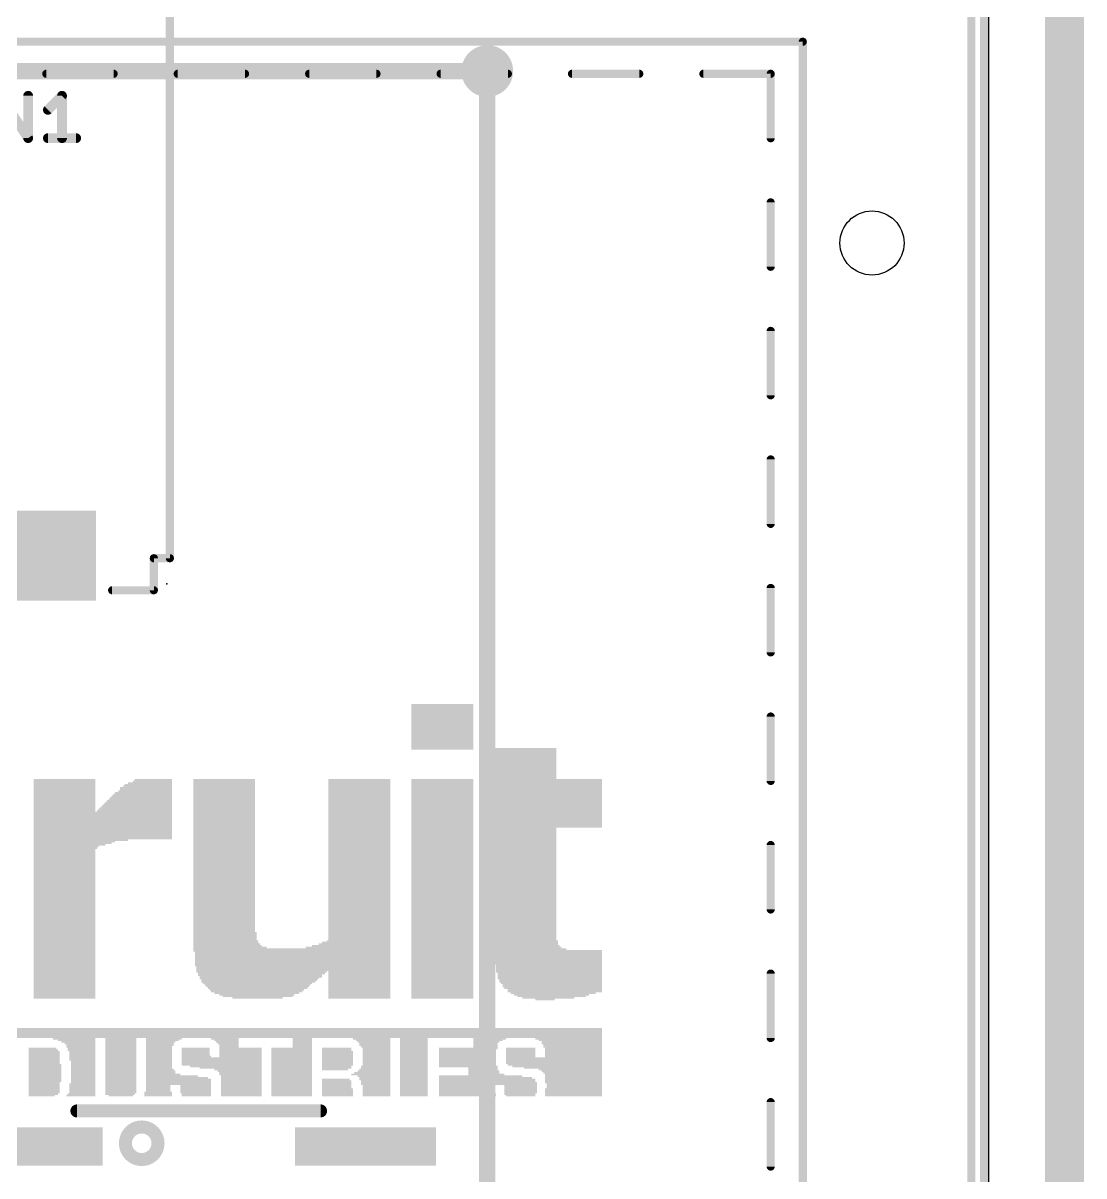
# Model space of a CAD drawing. Extents: x -26.2 to 21.8, y -36.3 to 32.3.
# Drawn here: x 5.26 to 21.8, y 4.99 to 22.97 of the extents above; entities that cross this region are included whole.
import ezdxf

# ---------------------------------------------------------------- set-up
doc = ezdxf.new("R2010")
doc.units = 0
for name, color, linetype in [('1', 12, 'CONTINUOUS'), ('16', 132, 'CONTINUOUS'), ('18', 110, 'CONTINUOUS'), ('20', 53, 'CONTINUOUS'), ('21', 40, 'CONTINUOUS'), ('22', 6, 'CONTINUOUS'), ('23', 40, 'CONTINUOUS'), ('25', 253, 'CONTINUOUS'), ('52', 253, 'CONTINUOUS')]:
    doc.layers.add(name, color=color, linetype=linetype)

# ---------------------------------------------------------------- blocks, each defined once
blk = doc.blocks.new('RECT')
blk.add_solid([(-0.5, -0.5), (0.5, -0.5), (-0.5, 0.5), (0.5, 0.5)])
blk = doc.blocks.new('ROUNDV')
at = {"const_width": 0.5}
blk.add_lwpolyline([(0, -0.25, 1), (0, 0.25, 1), (0, -0.25)], format="xyb", dxfattribs=at)

msp = doc.modelspace()

# ---------------------------------------------------------------- linework, layer by layer
at = {"layer": '1'}
for points, const_width in [([(21.5, 29.5), (21.5, -33.5)], 0.254), ([(0, 22.222), (12.5, 22.222)], 0.254), ([(5.4, 5.445), (-1.945, 5.445)], 0.4064)]:
    msp.add_lwpolyline(points, dxfattribs=dict(at, const_width=const_width))
for points, const_width in [([(12.5, 22.1585, 1), (12.5, 22.2855)], 0.127), ([(5.4, 5.3434, 1), (5.4, 5.5466)], 0.2032)]:
    msp.add_lwpolyline(points, format="xyb", dxfattribs=dict(at, const_width=const_width))
at = {"layer": '16'}
for points, const_width in [([(21.5, 32), (21.5, -36)], 0.6096), ([(12.5, 22.222), (12.5, -2)], 0.254)]:
    msp.add_lwpolyline(points, dxfattribs=dict(at, const_width=const_width))
at = {"layer": '16', "const_width": 0.127}
msp.add_lwpolyline([(12.5635, 22.222, 1), (12.4365, 22.222)], format="xyb", dxfattribs=at)
at = {"layer": '20'}
msp.add_line((20.32, -33.02), (20.32, 27.94), dxfattribs=at)
msp.add_circle((18.5, 19.539), 0.5, dxfattribs=at)
at = {"layer": '21'}
for points, const_width in [([(7.55, 14.622), (7.55, 26.572)], 0.127), ([(7.3, 14.122), (7.3, 14.622)], 0.127), ([(7.3, 14.622), (7.55, 14.622)], 0.127), ([(6.65, 14.122), (7.3, 14.122)], 0.127), ([(9.9, 6), (6.1, 6)], 0.2032)]:
    msp.add_lwpolyline(points, dxfattribs=dict(at, const_width=const_width))
for points, const_width in [([(7.3, 14.6538, 1), (7.3, 14.5902)], 0.0635), ([(7.3318, 14.622, 1), (7.2683, 14.622)], 0.0635), ([(7.5183, 14.622, 1), (7.5818, 14.622)], 0.0635), ([(7.55, 14.5902, 1), (7.55, 14.6538)], 0.0635), ([(6.65, 14.1538, 1), (6.65, 14.0902)], 0.0635), ([(7.2683, 14.122, 1), (7.3318, 14.122)], 0.0635), ([(7.3, 14.0902, 1), (7.3, 14.1538)], 0.0635), ([(6.1, 6.0508, 1), (6.1, 5.9492)], 0.1016), ([(9.9, 5.9492, 1), (9.9, 6.0508)], 0.1016), ([(7.111, 5.2418, 1), (7.111, 5.7498, 1), (7.111, 5.2418)], 0.2032)]:
    msp.add_lwpolyline(points, format="xyb", dxfattribs=dict(at, const_width=const_width))
at = {"layer": '22', "const_width": 0.127}
msp.add_lwpolyline([(20.25, -30.261), (20.25, 25.339)], dxfattribs=at)
at = {"layer": '23'}
msp.add_point((7.5, 14.222), dxfattribs=at)
at = {"layer": '25', "const_width": 0.1524}
for points in [[(4.8994, 21.8364), (5.34, 21.1754)], [(5.34, 21.1754), (5.34, 21.8364)], [(5.6478, 21.616), (5.8681, 21.8364)], [(5.8681, 21.8364), (5.8681, 21.1754)], [(5.6478, 21.1754), (6.0884, 21.1754)]]:
    msp.add_lwpolyline(points, dxfattribs=at)
at = {"layer": '25', "const_width": 0.0762}
for points in [[(5.3781, 21.8364, 1), (5.3019, 21.8364)], [(5.9062, 21.8364, 1), (5.83, 21.8364)], [(5.895, 21.8094, 1), (5.8412, 21.8633)], [(5.6208, 21.643, 1), (5.6747, 21.5891)], [(5.3083, 21.1543, 1), (5.3717, 21.1965)], [(5.6478, 21.2135, 1), (5.6478, 21.1373)], [(6.0884, 21.1373, 1), (6.0884, 21.2135)], [(5.3019, 21.1754, 1), (5.3781, 21.1754)], [(5.83, 21.1754, 1), (5.9062, 21.1754)]]:
    msp.add_lwpolyline(points, format="xyb", dxfattribs=at)
at = {"layer": '52', "const_width": 0.127}
for points in [[(20.05, -30.061), (20.05, 25.139)], [(17.42, 22.679), (-17.42, 22.679)], [(17.42, -23.441), (17.42, 22.679)], [(6.6729, 22.179), (5.6235, 22.179)], [(8.7224, 22.179), (7.6729, 22.179)], [(10.7718, 22.179), (9.7224, 22.179)], [(12.8212, 22.179), (11.7718, 22.179)], [(14.8706, 22.179), (13.8212, 22.179)], [(16.92, 22.179), (15.8706, 22.179)], [(16.92, 21.1738), (16.92, 22.179)], [(16.92, 19.1686), (16.92, 20.1738)], [(16.92, 17.1633), (16.92, 18.1686)], [(16.92, 15.1581), (16.92, 16.1633)], [(16.92, 13.1529), (16.92, 14.1581)], [(16.92, 11.1477), (16.92, 12.1529)], [(16.92, 9.1425), (16.92, 10.1477)], [(16.92, 7.1373), (16.92, 8.1425)], [(16.92, 5.132), (16.92, 6.1373)]]:
    msp.add_lwpolyline(points, dxfattribs=at)
at = {"layer": '52', "const_width": 0.0635}
for points in [[(17.4518, 22.679, 1), (17.3883, 22.679)], [(17.42, 22.6473, 1), (17.42, 22.7108)], [(5.6235, 22.2108, 1), (5.6235, 22.1473)], [(6.6729, 22.1473, 1), (6.6729, 22.2108)], [(7.6729, 22.2108, 1), (7.6729, 22.1473)], [(8.7224, 22.1473, 1), (8.7224, 22.2108)], [(9.7224, 22.2108, 1), (9.7224, 22.1473)], [(10.7718, 22.1473, 1), (10.7718, 22.2108)], [(11.7718, 22.2108, 1), (11.7718, 22.1473)], [(12.8212, 22.1473, 1), (12.8212, 22.2108)], [(13.8212, 22.2108, 1), (13.8212, 22.1473)], [(14.8706, 22.1473, 1), (14.8706, 22.2108)], [(15.8706, 22.2108, 1), (15.8706, 22.1473)], [(16.9518, 22.179, 1), (16.8883, 22.179)], [(16.92, 22.1473, 1), (16.92, 22.2108)], [(16.8883, 21.1738, 1), (16.9518, 21.1738)], [(16.9518, 20.1738, 1), (16.8883, 20.1738)], [(16.8883, 19.1686, 1), (16.9518, 19.1686)], [(16.9518, 18.1686, 1), (16.8883, 18.1686)], [(16.8883, 17.1633, 1), (16.9518, 17.1633)], [(16.9518, 16.1633, 1), (16.8883, 16.1633)], [(16.8883, 15.1581, 1), (16.9518, 15.1581)], [(16.9518, 14.1581, 1), (16.8883, 14.1581)], [(16.8883, 13.1529, 1), (16.9518, 13.1529)], [(16.9518, 12.1529, 1), (16.8883, 12.1529)], [(16.8883, 11.1477, 1), (16.9518, 11.1477)], [(16.9518, 10.1477, 1), (16.8883, 10.1477)], [(16.8883, 9.1425, 1), (16.9518, 9.1425)], [(16.9518, 8.1425, 1), (16.8883, 8.1425)], [(16.8883, 7.1373, 1), (16.9518, 7.1373)], [(16.9518, 6.1373, 1), (16.8883, 6.1373)], [(16.8883, 5.132, 1), (16.9518, 5.132)]]:
    msp.add_lwpolyline(points, format="xyb", dxfattribs=at)

# ---------------------------------------------------------------- block references
at = {"layer": '1', "rotation": 270}
for p, xscale, yscale in [((5.5, 14.662), 1.4, 1.8), ((5.4, 5.445), 0.6, 2.2), ((10.6, 5.445), 0.6, 2.2)]:
    msp.add_blockref('RECT', p, dxfattribs=dict(at, xscale=xscale, yscale=yscale))
at = {"layer": '18', "xscale": 0.8064, "yscale": 0.8064}
msp.add_blockref('ROUNDV', (12.5, 22.222), dxfattribs=at)
msp.add_blockref('ROUNDV', (12.5, 22.222), dxfattribs=at)
at = {"layer": '21', "yscale": 0.0254}
for p, xscale in [((11.8003, 12.334), 0.9652), ((11.8003, 12.3086), 0.9652), ((11.8003, 12.2832), 0.9652), ((11.8003, 12.2578), 0.9652), ((11.8003, 12.2324), 0.9652), ((11.8003, 12.207), 0.9652), ((11.8003, 12.1816), 0.9652), ((11.8003, 12.1562), 0.9652), ((11.8003, 12.1308), 0.9652), ((11.8003, 12.1054), 0.9652), ((11.8003, 12.08), 0.9652), ((11.8003, 12.0546), 0.9652), ((11.8003, 12.0292), 0.9652), ((11.8003, 12.0038), 0.9652), ((11.8003, 11.9784), 0.9652), ((11.8003, 11.953), 0.9652), ((11.8003, 11.9276), 0.9652), ((11.8003, 11.9022), 0.9652), ((11.8003, 11.8768), 0.9652), ((11.8003, 11.8514), 0.9652), ((11.8003, 11.826), 0.9652), ((11.8003, 11.8006), 0.9652), ((11.8003, 11.7752), 0.9652), ((11.8003, 11.7498), 0.9652), ((11.8003, 11.7244), 0.9652), ((11.8003, 11.699), 0.9652), ((11.8003, 11.6736), 0.9652), ((11.8003, 11.6482), 0.9652), ((13.0957, 11.6482), 0.9652), ((13.0957, 11.6228), 0.9652), ((13.0957, 11.5974), 0.9652), ((13.0957, 11.572), 0.9652), ((13.0957, 11.5466), 0.9652), ((13.0957, 11.5212), 0.9652), ((13.0957, 11.4958), 0.9652), ((13.0957, 11.4704), 0.9652), ((13.0957, 11.445), 0.9652), ((13.0957, 11.4196), 0.9652), ((13.0957, 11.3942), 0.9652), ((13.0957, 11.3688), 0.9652), ((13.0957, 11.3434), 0.9652), ((13.0957, 11.318), 0.9652), ((5.9075, 11.1656), 0.9652), ((5.9075, 11.1402), 0.9652), ((7.2791, 11.1402), 0.6096), ((7.2918, 11.1656), 0.5842), ((8.3967, 11.1656), 0.9652), ((8.3967, 11.1402), 0.9652), ((10.5049, 11.1656), 0.9652), ((10.5049, 11.1402), 0.9652), ((11.8003, 11.1656), 0.9652), ((11.8003, 11.1402), 0.9652), ((13.0957, 11.2926), 0.9652), ((13.0957, 11.2672), 0.9652), ((13.0957, 11.2418), 0.9652), ((13.0957, 11.2164), 0.9652), ((13.0957, 11.191), 0.9652), ((13.4513, 11.1656), 1.6764), ((13.4513, 11.1402), 1.6764), ((5.9075, 11.1148), 0.9652), ((5.9075, 11.0894), 0.9652), ((5.9075, 11.064), 0.9652), ((5.9075, 11.0386), 0.9652), ((5.9075, 11.0132), 0.9652), ((5.9075, 10.9878), 0.9652), ((5.9075, 10.9624), 0.9652), ((7.1394, 10.9624), 0.889), ((7.1648, 10.9878), 0.8382), ((7.1775, 11.0386), 0.8128), ((7.1775, 11.0132), 0.8128), ((7.2029, 11.064), 0.762), ((7.2156, 11.0894), 0.7366), ((7.241, 11.1148), 0.6858), ((8.3967, 11.1148), 0.9652), ((8.3967, 11.0894), 0.9652), ((8.3967, 11.064), 0.9652), ((8.3967, 11.0386), 0.9652), ((8.3967, 11.0132), 0.9652), ((8.3967, 10.9878), 0.9652), ((8.3967, 10.9624), 0.9652), ((10.5049, 11.1148), 0.9652), ((10.5049, 11.0894), 0.9652), ((10.5049, 11.064), 0.9652), ((10.5049, 11.0386), 0.9652), ((10.5049, 11.0132), 0.9652), ((10.5049, 10.9878), 0.9652), ((10.5049, 10.9624), 0.9652), ((11.8003, 11.1148), 0.9652), ((11.8003, 11.0894), 0.9652), ((11.8003, 11.064), 0.9652), ((11.8003, 11.0386), 0.9652), ((11.8003, 11.0132), 0.9652), ((11.8003, 10.9878), 0.9652), ((11.8003, 10.9624), 0.9652), ((13.4513, 11.1148), 1.6764), ((13.4513, 11.0894), 1.6764), ((13.4513, 11.064), 1.6764), ((13.4513, 11.0386), 1.6764), ((13.4513, 11.0132), 1.6764), ((13.4513, 10.9878), 1.6764), ((13.4513, 10.9624), 1.6764), ((5.9075, 10.937), 0.9652), ((5.9075, 10.9116), 0.9652), ((5.9075, 10.8862), 0.9652), ((5.9075, 10.8608), 0.9652), ((5.9075, 10.8354), 0.9652), ((5.9075, 10.81), 0.9652), ((5.9075, 10.7846), 0.9652), ((7.0505, 10.7846), 1.0668), ((7.0632, 10.81), 1.0414), ((7.0759, 10.8354), 1.016), ((7.0886, 10.8608), 0.9906), ((7.1013, 10.8862), 0.9652), ((7.114, 10.9116), 0.9398), ((7.1267, 10.937), 0.9144), ((8.3967, 10.937), 0.9652), ((8.3967, 10.9116), 0.9652), ((8.3967, 10.8862), 0.9652), ((8.3967, 10.8608), 0.9652), ((8.3967, 10.8354), 0.9652), ((8.3967, 10.81), 0.9652), ((8.3967, 10.7846), 0.9652), ((10.5049, 10.937), 0.9652), ((10.5049, 10.9116), 0.9652), ((10.5049, 10.8862), 0.9652), ((10.5049, 10.8608), 0.9652), ((10.5049, 10.8354), 0.9652), ((10.5049, 10.81), 0.9652), ((10.5049, 10.7846), 0.9652), ((11.8003, 10.937), 0.9652), ((11.8003, 10.9116), 0.9652), ((11.8003, 10.8862), 0.9652), ((11.8003, 10.8608), 0.9652), ((11.8003, 10.8354), 0.9652), ((11.8003, 10.81), 0.9652), ((11.8003, 10.7846), 0.9652), ((13.4513, 10.937), 1.6764), ((13.4513, 10.9116), 1.6764), ((13.4513, 10.8862), 1.6764), ((13.4513, 10.8608), 1.6764), ((13.4513, 10.8354), 1.6764), ((13.4513, 10.81), 1.6764), ((13.4513, 10.7846), 1.6764), ((5.9075, 10.7592), 0.9652), ((5.9075, 10.7338), 0.9652), ((5.9075, 10.7084), 0.9652), ((5.9075, 10.683), 0.9652), ((6.5044, 10.6576), 2.159), ((6.5044, 10.6322), 2.159), ((6.5044, 10.6068), 2.159), ((6.9997, 10.683), 1.1684), ((7.0124, 10.7084), 1.143), ((7.0251, 10.7338), 1.1176), ((7.0378, 10.7592), 1.0922), ((8.3967, 10.7592), 0.9652), ((8.3967, 10.7338), 0.9652), ((8.3967, 10.7084), 0.9652), ((8.3967, 10.683), 0.9652), ((8.3967, 10.6576), 0.9652), ((8.3967, 10.6322), 0.9652), ((8.3967, 10.6068), 0.9652), ((10.5049, 10.7592), 0.9652), ((10.5049, 10.7338), 0.9652), ((10.5049, 10.7084), 0.9652), ((10.5049, 10.683), 0.9652), ((10.5049, 10.6576), 0.9652), ((10.5049, 10.6322), 0.9652), ((10.5049, 10.6068), 0.9652), ((11.8003, 10.7592), 0.9652), ((11.8003, 10.7338), 0.9652), ((11.8003, 10.7084), 0.9652), ((11.8003, 10.683), 0.9652), ((11.8003, 10.6576), 0.9652), ((11.8003, 10.6322), 0.9652), ((11.8003, 10.6068), 0.9652), ((13.4513, 10.7592), 1.6764), ((13.4513, 10.7338), 1.6764), ((13.4513, 10.7084), 1.6764), ((13.4513, 10.683), 1.6764), ((13.4513, 10.6576), 1.6764), ((13.4513, 10.6322), 1.6764), ((13.4513, 10.6068), 1.6764), ((6.5044, 10.5814), 2.159), ((6.5044, 10.556), 2.159), ((6.5044, 10.5306), 2.159), ((6.5044, 10.5052), 2.159), ((6.5044, 10.4798), 2.159), ((6.5044, 10.4544), 2.159), ((6.5044, 10.429), 2.159), ((8.3967, 10.5814), 0.9652), ((8.3967, 10.556), 0.9652), ((8.3967, 10.5306), 0.9652), ((8.3967, 10.5052), 0.9652), ((8.3967, 10.4798), 0.9652), ((8.3967, 10.4544), 0.9652), ((8.3967, 10.429), 0.9652), ((10.5049, 10.5814), 0.9652), ((10.5049, 10.556), 0.9652), ((10.5049, 10.5306), 0.9652), ((10.5049, 10.5052), 0.9652), ((10.5049, 10.4798), 0.9652), ((10.5049, 10.4544), 0.9652), ((10.5049, 10.429), 0.9652), ((11.8003, 10.5814), 0.9652), ((11.8003, 10.556), 0.9652), ((11.8003, 10.5306), 0.9652), ((11.8003, 10.5052), 0.9652), ((11.8003, 10.4798), 0.9652), ((11.8003, 10.4544), 0.9652), ((11.8003, 10.429), 0.9652), ((13.4513, 10.5814), 1.6764), ((13.4513, 10.556), 1.6764), ((13.4513, 10.5306), 1.6764), ((13.4513, 10.5052), 1.6764), ((13.4513, 10.4798), 1.6764), ((13.4513, 10.4544), 1.6764), ((13.4513, 10.429), 1.6764), ((6.5044, 10.4036), 2.159), ((6.5044, 10.3782), 2.159), ((6.5044, 10.3528), 2.159), ((6.5044, 10.3274), 2.159), ((6.5044, 10.302), 2.159), ((6.5044, 10.2766), 2.159), ((6.5044, 10.2512), 2.159), ((8.3967, 10.4036), 0.9652), ((8.3967, 10.3782), 0.9652), ((8.3967, 10.3528), 0.9652), ((8.3967, 10.3274), 0.9652), ((8.3967, 10.302), 0.9652), ((8.3967, 10.2766), 0.9652), ((8.3967, 10.2512), 0.9652), ((10.5049, 10.4036), 0.9652), ((10.5049, 10.3782), 0.9652), ((10.5049, 10.3528), 0.9652), ((10.5049, 10.3274), 0.9652), ((10.5049, 10.302), 0.9652), ((10.5049, 10.2766), 0.9652), ((10.5049, 10.2512), 0.9652), ((11.8003, 10.4036), 0.9652), ((11.8003, 10.3782), 0.9652), ((11.8003, 10.3528), 0.9652), ((11.8003, 10.3274), 0.9652), ((11.8003, 10.302), 0.9652), ((11.8003, 10.2766), 0.9652), ((11.8003, 10.2512), 0.9652), ((13.0957, 10.4036), 0.9652), ((13.0957, 10.3782), 0.9652), ((13.0957, 10.3528), 0.9652), ((13.0957, 10.3274), 0.9652), ((13.0957, 10.302), 0.9652), ((13.0957, 10.2766), 0.9652), ((13.0957, 10.2512), 0.9652), ((6.1615, 10.2258), 1.4732), ((6.0599, 10.2004), 1.27), ((6.0345, 10.175), 1.2192), ((5.9837, 10.1496), 1.1176), ((5.9329, 10.1242), 1.016), ((5.9202, 10.0988), 0.9906), ((5.9075, 10.0734), 0.9652), ((8.3967, 10.2258), 0.9652), ((8.3967, 10.2004), 0.9652), ((8.3967, 10.175), 0.9652), ((8.3967, 10.1496), 0.9652), ((8.3967, 10.1242), 0.9652), ((8.3967, 10.0988), 0.9652), ((8.3967, 10.0734), 0.9652), ((10.5049, 10.2258), 0.9652), ((10.5049, 10.2004), 0.9652), ((10.5049, 10.175), 0.9652), ((10.5049, 10.1496), 0.9652), ((10.5049, 10.1242), 0.9652), ((10.5049, 10.0988), 0.9652), ((10.5049, 10.0734), 0.9652), ((11.8003, 10.2258), 0.9652), ((11.8003, 10.2004), 0.9652), ((11.8003, 10.175), 0.9652), ((11.8003, 10.1496), 0.9652), ((11.8003, 10.1242), 0.9652), ((11.8003, 10.0988), 0.9652), ((11.8003, 10.0734), 0.9652), ((13.0957, 10.2258), 0.9652), ((13.0957, 10.2004), 0.9652), ((13.0957, 10.175), 0.9652), ((13.0957, 10.1496), 0.9652), ((13.0957, 10.1242), 0.9652), ((13.0957, 10.0988), 0.9652), ((13.0957, 10.0734), 0.9652), ((5.9075, 10.048), 0.9652), ((5.9075, 10.0226), 0.9652), ((5.9075, 9.9972), 0.9652), ((5.9075, 9.9718), 0.9652), ((5.9075, 9.9464), 0.9652), ((5.9075, 9.921), 0.9652), ((5.9075, 9.8956), 0.9652), ((8.3967, 10.048), 0.9652), ((8.3967, 10.0226), 0.9652), ((8.3967, 9.9972), 0.9652), ((8.3967, 9.9718), 0.9652), ((8.3967, 9.9464), 0.9652), ((8.3967, 9.921), 0.9652), ((8.3967, 9.8956), 0.9652), ((10.5049, 10.048), 0.9652), ((10.5049, 10.0226), 0.9652), ((10.5049, 9.9972), 0.9652), ((10.5049, 9.9718), 0.9652), ((10.5049, 9.9464), 0.9652), ((10.5049, 9.921), 0.9652), ((10.5049, 9.8956), 0.9652), ((11.8003, 10.048), 0.9652), ((11.8003, 10.0226), 0.9652), ((11.8003, 9.9972), 0.9652), ((11.8003, 9.9718), 0.9652), ((11.8003, 9.9464), 0.9652), ((11.8003, 9.921), 0.9652), ((11.8003, 9.8956), 0.9652), ((13.0957, 10.048), 0.9652), ((13.0957, 10.0226), 0.9652), ((13.0957, 9.9972), 0.9652), ((13.0957, 9.9718), 0.9652), ((13.0957, 9.9464), 0.9652), ((13.0957, 9.921), 0.9652), ((13.0957, 9.8956), 0.9652), ((5.9075, 9.8702), 0.9652), ((5.9075, 9.8448), 0.9652), ((5.9075, 9.8194), 0.9652), ((5.9075, 9.794), 0.9652), ((5.9075, 9.7686), 0.9652), ((5.9075, 9.7432), 0.9652), ((5.9075, 9.7178), 0.9652), ((8.3967, 9.8702), 0.9652), ((8.3967, 9.8448), 0.9652), ((8.3967, 9.8194), 0.9652), ((8.3967, 9.794), 0.9652), ((8.3967, 9.7686), 0.9652), ((8.3967, 9.7432), 0.9652), ((8.3967, 9.7178), 0.9652), ((10.5049, 9.8702), 0.9652), ((10.5049, 9.8448), 0.9652), ((10.5049, 9.8194), 0.9652), ((10.5049, 9.794), 0.9652), ((10.5049, 9.7686), 0.9652), ((10.5049, 9.7432), 0.9652), ((10.5049, 9.7178), 0.9652), ((11.8003, 9.8702), 0.9652), ((11.8003, 9.8448), 0.9652), ((11.8003, 9.8194), 0.9652), ((11.8003, 9.794), 0.9652), ((11.8003, 9.7686), 0.9652), ((11.8003, 9.7432), 0.9652), ((11.8003, 9.7178), 0.9652), ((13.0957, 9.8702), 0.9652), ((13.0957, 9.8448), 0.9652), ((13.0957, 9.8194), 0.9652), ((13.0957, 9.794), 0.9652), ((13.0957, 9.7686), 0.9652), ((13.0957, 9.7432), 0.9652), ((13.0957, 9.7178), 0.9652), ((5.9075, 9.6924), 0.9652), ((5.9075, 9.667), 0.9652), ((5.9075, 9.6416), 0.9652), ((5.9075, 9.6162), 0.9652), ((5.9075, 9.5908), 0.9652), ((5.9075, 9.5654), 0.9652), ((5.9075, 9.54), 0.9652), ((8.3967, 9.6924), 0.9652), ((8.3967, 9.667), 0.9652), ((8.3967, 9.6416), 0.9652), ((8.3967, 9.6162), 0.9652), ((8.3967, 9.5908), 0.9652), ((8.3967, 9.5654), 0.9652), ((8.3967, 9.54), 0.9652), ((10.5049, 9.6924), 0.9652), ((10.5049, 9.667), 0.9652), ((10.5049, 9.6416), 0.9652), ((10.5049, 9.6162), 0.9652), ((10.5049, 9.5908), 0.9652), ((10.5049, 9.5654), 0.9652), ((10.5049, 9.54), 0.9652), ((11.8003, 9.6924), 0.9652), ((11.8003, 9.667), 0.9652), ((11.8003, 9.6416), 0.9652), ((11.8003, 9.6162), 0.9652), ((11.8003, 9.5908), 0.9652), ((11.8003, 9.5654), 0.9652), ((11.8003, 9.54), 0.9652), ((13.0957, 9.6924), 0.9652), ((13.0957, 9.667), 0.9652), ((13.0957, 9.6416), 0.9652), ((13.0957, 9.6162), 0.9652), ((13.0957, 9.5908), 0.9652), ((13.0957, 9.5654), 0.9652), ((13.0957, 9.54), 0.9652), ((5.9075, 9.5146), 0.9652), ((5.9075, 9.4892), 0.9652), ((5.9075, 9.4638), 0.9652), ((5.9075, 9.4384), 0.9652), ((5.9075, 9.413), 0.9652), ((5.9075, 9.3876), 0.9652), ((5.9075, 9.3622), 0.9652), ((8.3967, 9.5146), 0.9652), ((8.3967, 9.4892), 0.9652), ((8.3967, 9.4638), 0.9652), ((8.3967, 9.4384), 0.9652), ((8.3967, 9.413), 0.9652), ((8.3967, 9.3876), 0.9652), ((8.3967, 9.3622), 0.9652), ((10.5049, 9.5146), 0.9652), ((10.5049, 9.4892), 0.9652), ((10.5049, 9.4638), 0.9652), ((10.5049, 9.4384), 0.9652), ((10.5049, 9.413), 0.9652), ((10.5049, 9.3876), 0.9652), ((10.5049, 9.3622), 0.9652), ((11.8003, 9.5146), 0.9652), ((11.8003, 9.4892), 0.9652), ((11.8003, 9.4638), 0.9652), ((11.8003, 9.4384), 0.9652), ((11.8003, 9.413), 0.9652), ((11.8003, 9.3876), 0.9652), ((11.8003, 9.3622), 0.9652), ((13.0957, 9.5146), 0.9652), ((13.0957, 9.4892), 0.9652), ((13.0957, 9.4638), 0.9652), ((13.0957, 9.4384), 0.9652), ((13.0957, 9.413), 0.9652), ((13.0957, 9.3876), 0.9652), ((13.0957, 9.3622), 0.9652), ((5.9075, 9.3368), 0.9652), ((5.9075, 9.3114), 0.9652), ((5.9075, 9.286), 0.9652), ((5.9075, 9.2606), 0.9652), ((5.9075, 9.2352), 0.9652), ((5.9075, 9.2098), 0.9652), ((5.9075, 9.1844), 0.9652), ((8.3967, 9.3368), 0.9652), ((8.3967, 9.3114), 0.9652), ((8.3967, 9.286), 0.9652), ((8.3967, 9.2606), 0.9652), ((8.3967, 9.2352), 0.9652), ((8.3967, 9.2098), 0.9652), ((8.3967, 9.1844), 0.9652), ((10.5049, 9.3368), 0.9652), ((10.5049, 9.3114), 0.9652), ((10.5049, 9.286), 0.9652), ((10.5049, 9.2606), 0.9652), ((10.5049, 9.2352), 0.9652), ((10.5049, 9.2098), 0.9652), ((10.5049, 9.1844), 0.9652), ((11.8003, 9.3368), 0.9652), ((11.8003, 9.3114), 0.9652), ((11.8003, 9.286), 0.9652), ((11.8003, 9.2606), 0.9652), ((11.8003, 9.2352), 0.9652), ((11.8003, 9.2098), 0.9652), ((11.8003, 9.1844), 0.9652), ((13.0957, 9.3368), 0.9652), ((13.0957, 9.3114), 0.9652), ((13.0957, 9.286), 0.9652), ((13.0957, 9.2606), 0.9652), ((13.0957, 9.2352), 0.9652), ((13.0957, 9.2098), 0.9652), ((13.0957, 9.1844), 0.9652), ((5.9075, 9.159), 0.9652), ((5.9075, 9.1336), 0.9652), ((5.9075, 9.1082), 0.9652), ((5.9075, 9.0828), 0.9652), ((5.9075, 9.0574), 0.9652), ((5.9075, 9.032), 0.9652), ((5.9075, 9.0066), 0.9652), ((5.9075, 8.9812), 0.9652), ((8.3967, 9.159), 0.9652), ((8.3967, 9.1336), 0.9652), ((8.3967, 9.1082), 0.9652), ((8.3967, 9.0828), 0.9652), ((8.3967, 9.0574), 0.9652), ((8.3967, 9.032), 0.9652), ((8.3967, 9.0066), 0.9652), ((8.3967, 8.9812), 0.9652), ((10.5049, 9.159), 0.9652), ((10.5049, 9.1336), 0.9652), ((10.5049, 9.1082), 0.9652), ((10.5049, 9.0828), 0.9652), ((10.5049, 9.0574), 0.9652), ((10.5049, 9.032), 0.9652), ((10.5049, 9.0066), 0.9652), ((10.5049, 8.9812), 0.9652), ((11.8003, 9.159), 0.9652), ((11.8003, 9.1336), 0.9652), ((11.8003, 9.1082), 0.9652), ((11.8003, 9.0828), 0.9652), ((11.8003, 9.0574), 0.9652), ((11.8003, 9.032), 0.9652), ((11.8003, 9.0066), 0.9652), ((11.8003, 8.9812), 0.9652), ((13.0957, 9.159), 0.9652), ((13.0957, 9.1336), 0.9652), ((13.0957, 9.1082), 0.9652), ((13.0957, 9.0828), 0.9652), ((13.0957, 9.0574), 0.9652), ((13.0957, 9.032), 0.9652), ((13.0957, 9.0066), 0.9652), ((13.0957, 8.9812), 0.9652), ((5.9075, 8.9558), 0.9652), ((5.9075, 8.9304), 0.9652), ((5.9075, 8.905), 0.9652), ((5.9075, 8.8796), 0.9652), ((5.9075, 8.8542), 0.9652), ((5.9075, 8.8288), 0.9652), ((5.9075, 8.8034), 0.9652), ((8.3967, 8.9558), 0.9652), ((8.3967, 8.9304), 0.9652), ((8.3967, 8.905), 0.9652), ((8.3967, 8.8796), 0.9652), ((8.3967, 8.8542), 0.9652), ((8.3967, 8.8288), 0.9652), ((8.3967, 8.8034), 0.9652), ((10.5049, 8.9558), 0.9652), ((10.5049, 8.9304), 0.9652), ((10.5049, 8.905), 0.9652), ((10.5049, 8.8796), 0.9652), ((10.5049, 8.8542), 0.9652), ((10.5049, 8.8288), 0.9652), ((10.5049, 8.8034), 0.9652), ((11.8003, 8.9558), 0.9652), ((11.8003, 8.9304), 0.9652), ((11.8003, 8.905), 0.9652), ((11.8003, 8.8796), 0.9652), ((11.8003, 8.8542), 0.9652), ((11.8003, 8.8288), 0.9652), ((11.8003, 8.8034), 0.9652), ((13.0957, 8.9558), 0.9652), ((13.0957, 8.9304), 0.9652), ((13.0957, 8.905), 0.9652), ((13.0957, 8.8796), 0.9652), ((13.0957, 8.8542), 0.9652), ((13.0957, 8.8288), 0.9652), ((13.0957, 8.8034), 0.9652), ((5.9075, 8.778), 0.9652), ((5.9075, 8.7526), 0.9652), ((5.9075, 8.7272), 0.9652), ((5.9075, 8.7018), 0.9652), ((5.9075, 8.6764), 0.9652), ((5.9075, 8.651), 0.9652), ((5.9075, 8.6256), 0.9652), ((8.4094, 8.778), 0.9906), ((8.4094, 8.7526), 0.9906), ((8.4094, 8.7272), 0.9906), ((8.4094, 8.7018), 0.9906), ((8.4094, 8.6764), 0.9906), ((8.4221, 8.651), 1.016), ((8.4221, 8.6256), 1.016), ((10.4541, 8.6256), 1.0668), ((10.4922, 8.651), 0.9906), ((10.5049, 8.778), 0.9652), ((10.5049, 8.7526), 0.9652), ((10.5049, 8.7272), 0.9652), ((10.5049, 8.7018), 0.9652), ((10.5049, 8.6764), 0.9652), ((11.8003, 8.778), 0.9652), ((11.8003, 8.7526), 0.9652), ((11.8003, 8.7272), 0.9652), ((11.8003, 8.7018), 0.9652), ((11.8003, 8.6764), 0.9652), ((11.8003, 8.651), 0.9652), ((11.8003, 8.6256), 0.9652), ((13.0957, 8.778), 0.9652), ((13.0957, 8.7526), 0.9652), ((13.0957, 8.7272), 0.9652), ((13.0957, 8.7018), 0.9652), ((13.0957, 8.6764), 0.9652), ((13.1084, 8.651), 0.9906), ((13.1084, 8.6256), 0.9906), ((5.9075, 8.6002), 0.9652), ((5.9075, 8.5748), 0.9652), ((5.9075, 8.5494), 0.9652), ((5.9075, 8.524), 0.9652), ((5.9075, 8.4986), 0.9652), ((5.9075, 8.4732), 0.9652), ((5.9075, 8.4478), 0.9652), ((8.4348, 8.6002), 1.0414), ((8.4475, 8.5748), 1.0668), ((8.4856, 8.5494), 1.143), ((9.4508, 8.524), 3.0734), ((9.4508, 8.4986), 3.0734), ((9.4635, 8.4732), 3.048), ((9.4635, 8.4478), 3.048), ((10.3271, 8.5494), 1.3208), ((10.3779, 8.5748), 1.2192), ((10.4287, 8.6002), 1.1176), ((11.8003, 8.6002), 0.9652), ((11.8003, 8.5748), 0.9652), ((11.8003, 8.5494), 0.9652), ((11.8003, 8.524), 0.9652), ((11.8003, 8.4986), 0.9652), ((11.8003, 8.4732), 0.9652), ((11.8003, 8.4478), 0.9652), ((13.1084, 8.6002), 0.9906), ((13.1211, 8.5748), 1.016), ((13.1338, 8.5494), 1.0414), ((13.1719, 8.524), 1.1176), ((13.4513, 8.4986), 1.6764), ((13.4513, 8.4732), 1.6764), ((13.4513, 8.4478), 1.6764), ((5.9075, 8.4224), 0.9652), ((5.9075, 8.397), 0.9652), ((5.9075, 8.3716), 0.9652), ((5.9075, 8.3462), 0.9652), ((5.9075, 8.3208), 0.9652), ((5.9075, 8.2954), 0.9652), ((5.9075, 8.27), 0.9652), ((9.4635, 8.4224), 3.048), ((9.4635, 8.397), 3.048), ((9.4635, 8.3716), 3.048), ((9.4635, 8.3462), 3.048), ((9.4635, 8.3208), 3.048), ((9.4635, 8.2954), 3.048), ((9.4635, 8.27), 3.048), ((11.8003, 8.4224), 0.9652), ((11.8003, 8.397), 0.9652), ((11.8003, 8.3716), 0.9652), ((11.8003, 8.3462), 0.9652), ((11.8003, 8.3208), 0.9652), ((11.8003, 8.2954), 0.9652), ((11.8003, 8.27), 0.9652), ((13.4513, 8.4224), 1.6764), ((13.4513, 8.397), 1.6764), ((13.4513, 8.3716), 1.6764), ((13.4513, 8.3462), 1.6764), ((13.4513, 8.3208), 1.6764), ((13.4513, 8.2954), 1.6764), ((13.464, 8.27), 1.651), ((5.9075, 8.2446), 0.9652), ((5.9075, 8.2192), 0.9652), ((5.9075, 8.1938), 0.9652), ((5.9075, 8.1684), 0.9652), ((5.9075, 8.143), 0.9652), ((5.9075, 8.1176), 0.9652), ((5.9075, 8.0922), 0.9652), ((9.4762, 8.2446), 3.0226), ((9.4762, 8.2192), 3.0226), ((9.4762, 8.1938), 3.0226), ((8.9809, 8.1684), 2.032), ((8.9809, 8.143), 1.9812), ((8.9555, 8.1176), 1.9304), ((8.9682, 8.0922), 1.905), ((10.5049, 8.1684), 0.9652), ((10.5049, 8.143), 0.9652), ((10.5049, 8.1176), 0.9652), ((10.5049, 8.0922), 0.9652), ((11.8003, 8.2446), 0.9652), ((11.8003, 8.2192), 0.9652), ((11.8003, 8.1938), 0.9652), ((11.8003, 8.1684), 0.9652), ((11.8003, 8.143), 0.9652), ((11.8003, 8.1176), 0.9652), ((11.8003, 8.0922), 0.9652), ((13.464, 8.2446), 1.651), ((13.464, 8.2192), 1.651), ((13.464, 8.1938), 1.651), ((13.464, 8.1684), 1.651), ((13.4767, 8.143), 1.6256), ((13.4767, 8.1176), 1.6256), ((13.4767, 8.0922), 1.6256), ((5.9075, 8.0668), 0.9652), ((5.9075, 8.0414), 0.9652), ((5.9075, 8.016), 0.9652), ((5.9075, 7.9906), 0.9652), ((5.9075, 7.9652), 0.9652), ((5.9075, 7.9398), 0.9652), ((5.9075, 7.9144), 0.9652), ((8.9428, 8.0668), 1.8542), ((8.9428, 8.0414), 1.8034), ((8.9301, 8.016), 1.778), ((8.9174, 7.9906), 1.7018), ((8.9174, 7.9652), 1.651), ((8.9174, 7.9398), 1.6002), ((8.9174, 7.9144), 1.5494), ((10.5049, 8.0668), 0.9652), ((10.5049, 8.0414), 0.9652), ((10.5049, 8.016), 0.9652), ((10.5049, 7.9906), 0.9652), ((10.5049, 7.9652), 0.9652), ((10.5049, 7.9398), 0.9652), ((10.5049, 7.9144), 0.9652), ((11.8003, 8.0668), 0.9652), ((11.8003, 8.0414), 0.9652), ((11.8003, 8.016), 0.9652), ((11.8003, 7.9906), 0.9652), ((11.8003, 7.9652), 0.9652), ((11.8003, 7.9398), 0.9652), ((11.8003, 7.9144), 0.9652), ((13.4767, 8.0668), 1.6256), ((13.4894, 8.0414), 1.6002), ((13.4894, 8.016), 1.6002), ((13.5021, 7.9906), 1.5748), ((13.5148, 7.9652), 1.5494), ((13.5148, 7.9398), 1.5494), ((13.5275, 7.9144), 1.524), ((5.9075, 7.889), 0.9652), ((5.9075, 7.8636), 0.9652), ((5.9075, 7.8382), 0.9652), ((5.9075, 7.8128), 0.9652), ((5.9075, 7.7874), 0.9652), ((5.9075, 7.762), 0.9652), ((8.9047, 7.889), 1.4732), ((8.9047, 7.8636), 1.4224), ((8.9047, 7.8382), 1.3208), ((8.9047, 7.8128), 1.1684), ((8.9174, 7.7874), 1.0922), ((8.9174, 7.762), 0.7874), ((10.5049, 7.889), 0.9652), ((10.5049, 7.8636), 0.9652), ((10.5049, 7.8382), 0.9652), ((10.5049, 7.8128), 0.9652), ((10.5049, 7.7874), 0.9652), ((10.5049, 7.762), 0.9652), ((11.8003, 7.889), 0.9652), ((11.8003, 7.8636), 0.9652), ((11.8003, 7.8382), 0.9652), ((11.8003, 7.8128), 0.9652), ((11.8003, 7.7874), 0.9652), ((11.8003, 7.762), 0.9652), ((13.5529, 7.889), 1.4732), ((13.5529, 7.8636), 1.4732), ((13.5275, 7.8382), 1.3208), ((13.5021, 7.8128), 1.1684), ((13.5021, 7.7874), 1.0668), ((13.4513, 7.762), 0.8128), ((13.4005, 7.7366), 0.3048), ((3.685, 7.2794), 21.209), ((3.685, 7.254), 21.209), ((3.685, 7.2286), 21.209), ((3.685, 7.2032), 21.209), ((3.685, 7.1778), 21.209), ((3.685, 7.1524), 21.209), ((6.0599, 7.127), 0.6604), ((6.098, 7.1016), 0.5842), ((6.1234, 7.0762), 0.5334), ((6.1488, 7.0508), 0.4826), ((6.1615, 7.0254), 0.4572), ((6.7838, 7.127), 0.4826), ((6.7838, 7.1016), 0.4826), ((6.7838, 7.0762), 0.4826), ((6.7838, 7.0508), 0.4826), ((6.7838, 7.0254), 0.4826), ((7.4569, 7.127), 0.5588), ((7.4315, 7.1016), 0.508), ((7.4061, 7.0762), 0.4572), ((7.3934, 7.0508), 0.4318), ((7.3934, 7.0254), 0.4318), ((8.4094, 7.127), 0.4318), ((8.4348, 7.1016), 0.381), ((8.4475, 7.0762), 0.3556), ((8.4602, 7.0508), 0.3302), ((8.4729, 7.0254), 0.3048), ((9.6159, 7.127), 0.3048), ((9.6159, 7.1016), 0.3048), ((9.6159, 7.0762), 0.3048), ((9.6159, 7.0508), 0.3048), ((9.6159, 7.0254), 0.3048), ((10.6954, 7.127), 0.5842), ((10.7208, 7.1016), 0.5334), ((10.7335, 7.0762), 0.508), ((10.7462, 7.0508), 0.4826), ((10.7462, 7.0254), 0.4826), ((11.3558, 7.127), 0.4318), ((11.3558, 7.1016), 0.4318), ((11.3558, 7.0762), 0.4318), ((11.3558, 7.0508), 0.4318), ((11.3558, 7.0254), 0.4318), ((12.5369, 7.127), 0.508), ((12.5115, 7.1016), 0.4572), ((12.4861, 7.0762), 0.4064), ((12.4734, 7.0508), 0.381), ((12.4734, 7.0254), 0.381), ((13.7688, 7.127), 1.0414), ((13.7942, 7.1016), 0.9906), ((13.8196, 7.0762), 0.9398), ((13.8196, 7.0508), 0.9398), ((13.8323, 7.0254), 0.9144), ((5.5646, 6.9746), 0.4318), ((5.5773, 6.9492), 0.4572), ((5.59, 6.9238), 0.4826), ((5.59, 6.8984), 0.4826), ((5.59, 6.873), 0.4826), ((5.59, 6.8476), 0.4826), ((5.59, 6.8222), 0.4826), ((6.1615, 7), 0.4572), ((6.1742, 6.9746), 0.4318), ((6.1742, 6.9492), 0.4318), ((6.1869, 6.9238), 0.4064), ((6.1869, 6.8984), 0.4064), ((6.1869, 6.873), 0.4064), ((6.1869, 6.8476), 0.4064), ((6.1869, 6.8222), 0.4064), ((6.7838, 7), 0.4826), ((6.7838, 6.9746), 0.4826), ((6.7838, 6.9492), 0.4826), ((6.7838, 6.9238), 0.4826), ((6.7838, 6.8984), 0.4826), ((6.7838, 6.873), 0.4826), ((6.7838, 6.8476), 0.4826), ((6.7838, 6.8222), 0.4826), ((7.3807, 7), 0.4064), ((7.3807, 6.9746), 0.4064), ((7.3807, 6.9492), 0.4064), ((7.3807, 6.9238), 0.4064), ((7.3807, 6.8984), 0.4064), ((7.3807, 6.873), 0.4064), ((7.3807, 6.8476), 0.4064), ((7.3807, 6.8222), 0.4064), ((7.9522, 6.9746), 0.4318), ((7.9522, 6.9492), 0.4318), ((7.9522, 6.9238), 0.4318), ((7.9522, 6.8984), 0.4318), ((7.9522, 6.873), 0.4318), ((7.9649, 6.8476), 0.4572), ((8.3586, 6.8222), 1.2446), ((8.4729, 7), 0.3048), ((8.6507, 6.9746), 0.6604), ((8.6507, 6.9492), 0.6604), ((8.6507, 6.9238), 0.6604), ((8.6507, 6.8984), 0.6604), ((8.6507, 6.873), 0.6604), ((8.6507, 6.8476), 0.6604), ((9.4508, 6.9746), 0.635), ((9.4508, 6.9492), 0.635), ((9.4508, 6.9238), 0.635), ((9.4508, 6.8984), 0.635), ((9.4508, 6.873), 0.635), ((9.4508, 6.8476), 0.635), ((9.4508, 6.8222), 0.635), ((9.6159, 7), 0.3048), ((10.1493, 6.9746), 0.4572), ((10.1493, 6.9492), 0.4572), ((10.162, 6.9238), 0.4826), ((10.162, 6.8984), 0.4826), ((10.162, 6.873), 0.4826), ((10.162, 6.8476), 0.4826), ((10.162, 6.8222), 0.4826), ((10.7589, 7), 0.4572), ((10.7716, 6.9746), 0.4318), ((10.7716, 6.9492), 0.4318), ((10.7716, 6.9238), 0.4318), ((10.7716, 6.8984), 0.4318), ((10.7716, 6.873), 0.4318), ((10.7716, 6.8476), 0.4318), ((10.7716, 6.8222), 0.4318), ((11.3558, 7), 0.4318), ((11.3558, 6.9746), 0.4318), ((11.3558, 6.9492), 0.4318), ((11.3558, 6.9238), 0.4318), ((11.3558, 6.8984), 0.4318), ((11.3558, 6.873), 0.4318), ((11.3558, 6.8476), 0.4318), ((11.3558, 6.8222), 0.4318), ((12.2067, 6.9746), 0.9144), ((12.194, 6.9492), 0.889), ((12.194, 6.9238), 0.889), ((12.194, 6.8984), 0.889), ((12.194, 6.873), 0.889), ((12.194, 6.8476), 0.889), ((12.194, 6.8222), 0.889), ((12.4734, 7), 0.381), ((13.0195, 6.9746), 0.4572), ((13.0195, 6.9492), 0.4572), ((13.0195, 6.9238), 0.4572), ((13.0195, 6.8984), 0.4572), ((13.0195, 6.873), 0.4572), ((13.0195, 6.8476), 0.4572), ((13.5402, 6.8222), 1.4986), ((13.8323, 7), 0.9144), ((13.845, 6.9746), 0.889), ((13.845, 6.9492), 0.889), ((13.845, 6.9238), 0.889), ((13.845, 6.8984), 0.889), ((13.845, 6.873), 0.889), ((13.845, 6.8476), 0.889), ((5.59, 6.7968), 0.4826), ((5.59, 6.7714), 0.4826), ((5.59, 6.746), 0.4826), ((5.6027, 6.7206), 0.508), ((5.6027, 6.6952), 0.508), ((5.6027, 6.6698), 0.508), ((5.6027, 6.6444), 0.508), ((6.1869, 6.7968), 0.4064), ((6.1996, 6.7714), 0.381), ((6.1996, 6.746), 0.381), ((6.1996, 6.7206), 0.381), ((6.1996, 6.6952), 0.381), ((6.1996, 6.6698), 0.381), ((6.1996, 6.6444), 0.381), ((6.7838, 6.7968), 0.4826), ((6.7838, 6.7714), 0.4826), ((6.7838, 6.746), 0.4826), ((6.7838, 6.7206), 0.4826), ((6.7838, 6.6952), 0.4826), ((6.7838, 6.6698), 0.4826), ((6.7838, 6.6444), 0.4826), ((7.3807, 6.7968), 0.4064), ((7.3807, 6.7714), 0.4064), ((7.3807, 6.746), 0.4064), ((7.3807, 6.7206), 0.4064), ((7.3807, 6.6952), 0.4064), ((7.3807, 6.6698), 0.4064), ((7.3934, 6.6444), 0.4318), ((8.3586, 6.7968), 1.2446), ((8.3586, 6.7714), 1.2446), ((8.3586, 6.746), 1.2446), ((8.3586, 6.7206), 1.2446), ((8.4221, 6.6952), 1.1176), ((8.4983, 6.6698), 0.9652), ((8.6126, 6.6444), 0.7366), ((9.4508, 6.7968), 0.635), ((9.4508, 6.7714), 0.635), ((9.4508, 6.746), 0.635), ((9.4508, 6.7206), 0.635), ((9.4508, 6.6952), 0.635), ((9.4508, 6.6698), 0.635), ((9.4508, 6.6444), 0.635), ((10.162, 6.7968), 0.4826), ((10.162, 6.7714), 0.4826), ((10.162, 6.746), 0.4826), ((10.162, 6.7206), 0.4826), ((10.1493, 6.6952), 0.4572), ((10.1493, 6.6698), 0.4572), ((10.1239, 6.6444), 0.4064), ((10.7462, 6.6444), 0.4826), ((10.7589, 6.6952), 0.4572), ((10.7589, 6.6698), 0.4572), ((10.7716, 6.7968), 0.4318), ((10.7716, 6.7714), 0.4318), ((10.7716, 6.746), 0.4318), ((10.7716, 6.7206), 0.4318), ((11.3558, 6.7968), 0.4318), ((11.3558, 6.7714), 0.4318), ((11.3558, 6.746), 0.4318), ((11.3558, 6.7206), 0.4318), ((11.3558, 6.6952), 0.4318), ((11.3558, 6.6698), 0.4318), ((11.3558, 6.6444), 0.4318), ((12.194, 6.7968), 0.889), ((12.194, 6.7714), 0.889), ((12.194, 6.746), 0.889), ((12.194, 6.7206), 0.889), ((12.2067, 6.6952), 0.9144), ((12.4353, 6.6698), 0.4572), ((12.4353, 6.6444), 0.4572), ((13.5402, 6.7968), 1.4986), ((13.5402, 6.7714), 1.4986), ((13.5402, 6.746), 1.4986), ((13.5529, 6.7206), 1.4732), ((13.591, 6.6952), 1.397), ((13.6799, 6.6698), 1.2192), ((13.7942, 6.6444), 0.9906), ((5.6027, 6.619), 0.508), ((5.6027, 6.5936), 0.508), ((5.6027, 6.5682), 0.508), ((5.6027, 6.5428), 0.508), ((5.6027, 6.5174), 0.508), ((5.6027, 6.492), 0.508), ((5.6027, 6.4666), 0.508), ((6.1996, 6.619), 0.381), ((6.1996, 6.5936), 0.381), ((6.1996, 6.5682), 0.381), ((6.1996, 6.5428), 0.381), ((6.1996, 6.5174), 0.381), ((6.1996, 6.492), 0.381), ((6.1996, 6.4666), 0.381), ((6.7838, 6.619), 0.4826), ((6.7838, 6.5936), 0.4826), ((6.7838, 6.5682), 0.4826), ((6.7838, 6.5428), 0.4826), ((6.7838, 6.5174), 0.4826), ((6.7838, 6.492), 0.4826), ((6.7838, 6.4666), 0.4826), ((7.4061, 6.619), 0.4572), ((7.4061, 6.5936), 0.4572), ((7.4442, 6.5682), 0.5334), ((7.5839, 6.5428), 0.8128), ((7.6601, 6.5174), 0.9652), ((7.6855, 6.492), 1.016), ((7.6855, 6.4666), 1.016), ((8.638, 6.619), 0.6858), ((8.6507, 6.5936), 0.6604), ((8.6507, 6.5682), 0.6604), ((8.6634, 6.5428), 0.635), ((8.6634, 6.5174), 0.635), ((8.6634, 6.492), 0.635), ((8.6634, 6.4666), 0.635), ((9.4508, 6.619), 0.635), ((9.4508, 6.5936), 0.635), ((9.4508, 6.5682), 0.635), ((9.4508, 6.5428), 0.635), ((9.4508, 6.5174), 0.635), ((9.4508, 6.492), 0.635), ((9.4508, 6.4666), 0.635), ((10.1366, 6.492), 0.4318), ((10.1493, 6.4666), 0.4572), ((10.6827, 6.5682), 0.6096), ((10.7081, 6.5936), 0.5588), ((10.7335, 6.619), 0.508), ((10.7335, 6.5428), 0.508), ((10.7462, 6.5174), 0.4826), ((10.7462, 6.492), 0.4826), ((10.7589, 6.4666), 0.4572), ((11.3558, 6.619), 0.4318), ((11.3558, 6.5936), 0.4318), ((11.3558, 6.5682), 0.4318), ((11.3558, 6.5428), 0.4318), ((11.3558, 6.5174), 0.4318), ((11.3558, 6.492), 0.4318), ((11.3558, 6.4666), 0.4318), ((12.3972, 6.5428), 1.2954), ((12.4734, 6.5174), 1.4478), ((12.4988, 6.492), 1.4986), ((12.4988, 6.4666), 1.4986), ((12.448, 6.619), 0.4826), ((12.448, 6.5936), 0.4826), ((12.4861, 6.5682), 0.5588), ((13.8196, 6.619), 0.9398), ((13.8323, 6.5936), 0.9144), ((13.845, 6.5682), 0.889), ((13.845, 6.5428), 0.889), ((13.845, 6.5174), 0.889), ((13.845, 6.492), 0.889), ((13.845, 6.4666), 0.889), ((5.59, 6.4412), 0.4826), ((5.59, 6.4158), 0.4826), ((5.59, 6.3904), 0.4826), ((5.59, 6.365), 0.4826), ((5.59, 6.3396), 0.4826), ((5.59, 6.3142), 0.4826), ((5.59, 6.2888), 0.4826), ((6.1869, 6.4158), 0.4064), ((6.1869, 6.3904), 0.4064), ((6.1869, 6.365), 0.4064), ((6.1869, 6.3396), 0.4064), ((6.1869, 6.3142), 0.4064), ((6.1869, 6.2888), 0.4064), ((6.1996, 6.4412), 0.381), ((6.7838, 6.4412), 0.4826), ((6.7838, 6.4158), 0.4826), ((6.7838, 6.3904), 0.4826), ((6.7838, 6.365), 0.4826), ((6.7838, 6.3396), 0.4826), ((6.7838, 6.3142), 0.4826), ((6.7838, 6.2888), 0.4826), ((7.368, 6.2888), 0.4318), ((7.6855, 6.4412), 1.016), ((7.6855, 6.4158), 1.016), ((7.368, 6.3904), 0.381), ((7.368, 6.365), 0.381), ((7.368, 6.3396), 0.381), ((7.368, 6.3142), 0.381), ((7.9522, 6.3904), 0.4826), ((7.9522, 6.365), 0.4826), ((7.9522, 6.3396), 0.4826), ((7.9522, 6.3142), 0.4826), ((7.9522, 6.2888), 0.4826), ((8.6634, 6.4412), 0.635), ((8.6634, 6.4158), 0.635), ((8.6634, 6.3904), 0.635), ((8.6634, 6.365), 0.635), ((8.6634, 6.3396), 0.635), ((8.6634, 6.3142), 0.635), ((8.6634, 6.2888), 0.635), ((9.4508, 6.4412), 0.635), ((9.4508, 6.4158), 0.635), ((9.4508, 6.3904), 0.635), ((9.4508, 6.365), 0.635), ((9.4508, 6.3396), 0.635), ((9.4508, 6.3142), 0.635), ((9.4508, 6.2888), 0.635), ((10.1493, 6.4412), 0.4572), ((10.1493, 6.4158), 0.4572), ((10.1493, 6.3904), 0.4572), ((10.1493, 6.365), 0.4572), ((10.162, 6.3396), 0.4826), ((10.162, 6.3142), 0.4826), ((10.162, 6.2888), 0.4826), ((10.7589, 6.4412), 0.4572), ((10.7589, 6.4158), 0.4572), ((10.7716, 6.3904), 0.4318), ((10.7716, 6.365), 0.4318), ((10.7716, 6.3396), 0.4318), ((10.7716, 6.3142), 0.4318), ((10.7716, 6.2888), 0.4318), ((11.3558, 6.4412), 0.4318), ((11.3558, 6.4158), 0.4318), ((11.3558, 6.3904), 0.4318), ((11.3558, 6.365), 0.4318), ((11.3558, 6.3396), 0.4318), ((11.3558, 6.3142), 0.4318), ((11.3558, 6.2888), 0.4318), ((12.5115, 6.4412), 1.524), ((12.5115, 6.4158), 1.524), ((12.1813, 6.3904), 0.8636), ((12.1813, 6.365), 0.8636), ((12.1813, 6.3396), 0.8636), ((12.1813, 6.3142), 0.8636), ((12.1813, 6.2888), 0.8636), ((13.0195, 6.3904), 0.508), ((13.0195, 6.365), 0.508), ((13.0195, 6.3396), 0.508), ((13.0195, 6.3142), 0.508), ((13.0195, 6.2888), 0.508), ((13.845, 6.4412), 0.889), ((13.845, 6.3396), 0.889), ((13.845, 6.3142), 0.889), ((13.845, 6.2888), 0.889), ((13.8577, 6.4158), 0.8636), ((13.8577, 6.3904), 0.8636), ((13.8577, 6.365), 0.8636), ((5.5773, 6.2634), 0.4572), ((5.5519, 6.238), 0.4064), ((6.1615, 6.238), 0.4572), ((6.1742, 6.2634), 0.4318), ((6.7711, 6.2634), 0.4572), ((6.7838, 6.238), 0.381), ((7.368, 6.2634), 0.4318), ((7.368, 6.238), 0.4318), ((7.9649, 6.2634), 0.4572), ((7.9649, 6.238), 0.4572), ((8.6634, 6.2634), 0.635), ((8.6634, 6.238), 0.635), ((9.4508, 6.2634), 0.635), ((9.4508, 6.238), 0.635), ((10.162, 6.2634), 0.4826), ((10.162, 6.238), 0.4826), ((10.7716, 6.2634), 0.4318), ((10.7716, 6.238), 0.4318), ((11.3558, 6.2634), 0.4318), ((11.3558, 6.238), 0.4318), ((12.194, 6.2634), 0.889), ((12.194, 6.238), 0.889), ((13.0068, 6.2634), 0.4826), ((13.0195, 6.238), 0.4572), ((13.845, 6.2634), 0.889), ((13.845, 6.238), 0.889)]:
    msp.add_blockref('RECT', p, dxfattribs=dict(at, xscale=xscale))

doc.saveas('drawing.dxf')
